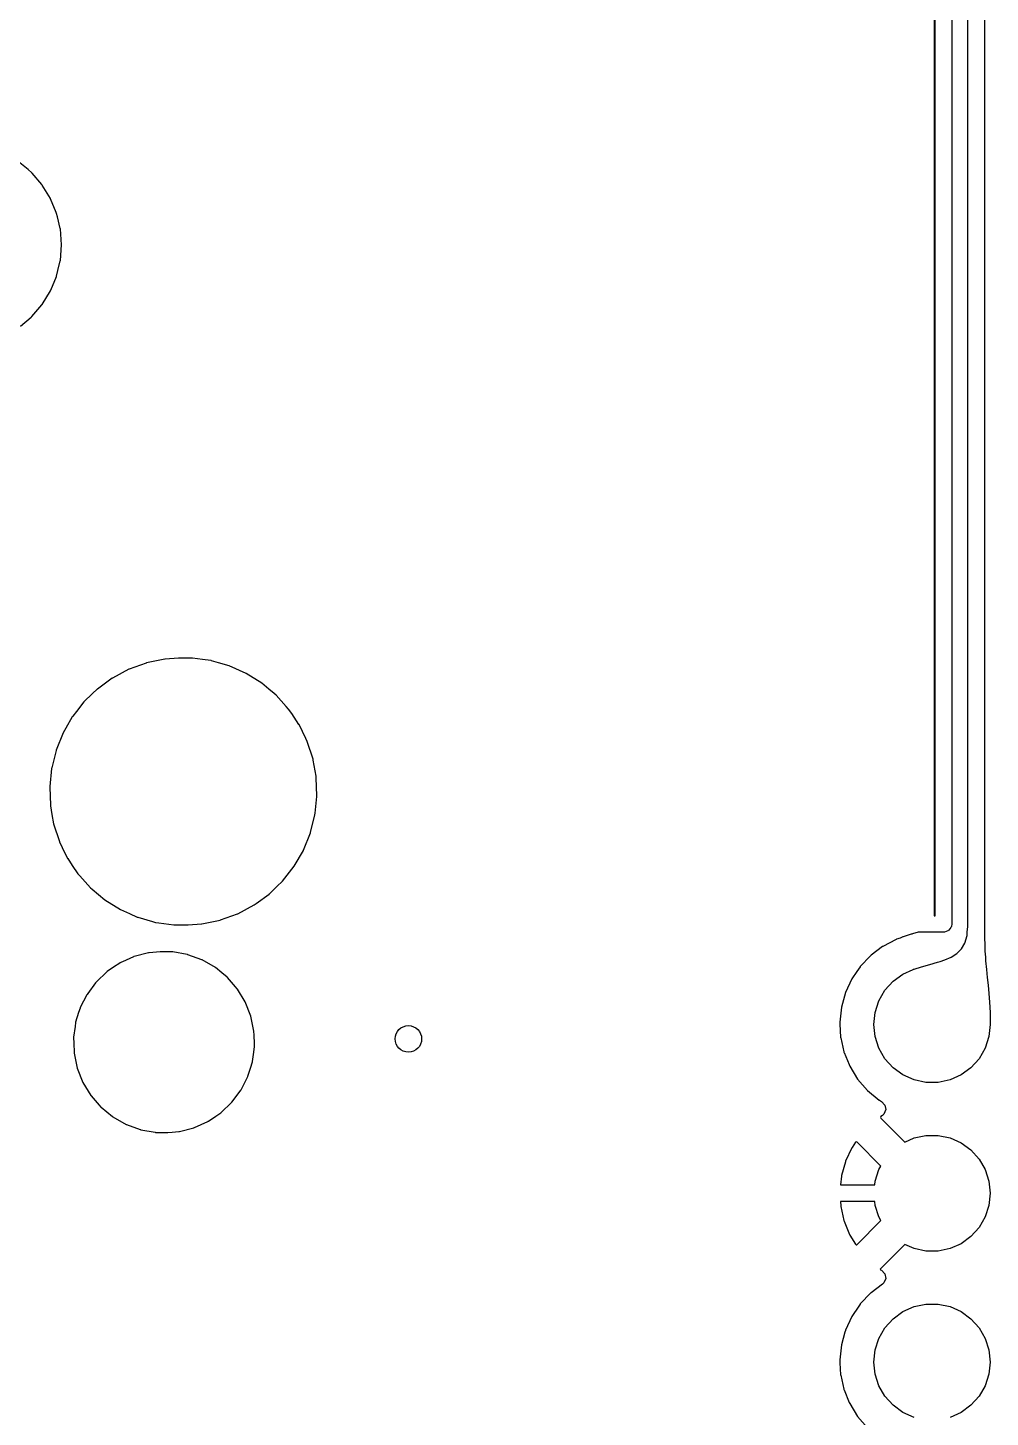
# Model space of a CAD drawing. Extents: x 1.4 to 9.87, y -6.25 to -1.8.
# Drawn here: x 4.801 to 5.372, y -4.767 to -3.944 of the extents above; entities that cross this region are included whole.
import ezdxf

# ---------------------------------------------------------------- set-up
doc = ezdxf.new("R2010")
doc.units = 0
doc.header["$MEASUREMENT"] = 0
doc.layers.add('BLACK', color=7, linetype='CONTINUOUS')

msp = doc.modelspace()

# ---------------------------------------------------------------- linework, layer by layer
at = {"layer": 'BLACK', "linetype": 'CONTINUOUS'}
for p, q in [((5.33884, -4.46977), (5.33884, -3.52924)), ((5.34868, -3.52974), (5.34868, -4.47469)), ((5.35821, -4.47627), (5.35821, -3.53144)), ((5.33819, -3.53398), (5.33819, -4.46977)), ((5.36805, -3.53196), (5.36805, -4.47636)), ((4.80102, -4.02771), (4.79624, -4.02362)), ((4.80327, -4.02963), (4.80102, -4.02771)), ((4.8034, -4.02978), (4.80327, -4.02963)), ((4.8092, -4.03657), (4.8034, -4.02978)), ((4.80941, -4.03681), (4.8092, -4.03657)), ((4.81434, -4.04487), (4.80941, -4.03681)), ((4.81442, -4.04505), (4.81434, -4.04487)), ((4.81776, -4.05312), (4.81442, -4.04505)), ((4.81442, -4.04505), (4.81442, -4.04505)), ((4.81796, -4.0536), (4.81776, -4.05312)), ((4.81844, -4.05561), (4.81796, -4.0536)), ((4.82012, -4.06259), (4.81844, -4.05561)), ((4.82017, -4.06278), (4.82012, -4.06259)), ((4.82012, -4.06259), (4.82012, -4.06259)), ((4.82091, -4.0722), (4.82017, -4.06278)), ((4.82017, -4.08162), (4.82091, -4.0722)), ((4.81877, -4.08745), (4.82012, -4.08181)), ((4.82012, -4.08181), (4.82017, -4.08162)), ((4.82012, -4.08181), (4.82012, -4.08181)), ((4.81453, -4.09908), (4.81788, -4.09099)), ((4.81788, -4.09099), (4.81789, -4.09099)), ((4.81789, -4.09099), (4.81796, -4.09081)), ((4.81796, -4.09081), (4.81877, -4.08745)), ((4.80941, -4.10759), (4.81434, -4.09953)), ((4.81434, -4.09953), (4.81453, -4.09908)), ((4.80568, -4.11196), (4.80928, -4.10774)), ((4.80928, -4.10774), (4.80941, -4.10759)), ((4.80928, -4.10774), (4.80928, -4.10774)), ((4.79654, -4.12053), (4.80294, -4.11505)), ((4.80294, -4.11505), (4.80327, -4.11477)), ((4.80327, -4.11477), (4.80568, -4.11196)), ((4.87107, -4.32004), (4.86101, -4.3237)), ((4.87124, -4.31998), (4.87107, -4.32004)), ((4.87107, -4.32004), (4.87107, -4.32004)), ((4.88205, -4.31768), (4.87124, -4.31998)), ((4.88223, -4.31767), (4.88205, -4.31768)), ((4.89024, -4.31711), (4.88223, -4.31767)), ((4.88223, -4.31767), (4.88223, -4.31767)), ((4.89032, -4.3171), (4.89024, -4.31711)), ((4.89024, -4.31711), (4.89024, -4.31711)), ((4.89862, -4.3171), (4.89032, -4.3171)), ((4.90444, -4.31792), (4.89862, -4.3171)), ((4.9094, -4.31862), (4.90444, -4.31792)), ((4.90957, -4.31864), (4.9094, -4.31862)), ((4.9094, -4.31862), (4.9094, -4.31862)), ((4.90973, -4.31869), (4.90957, -4.31864)), ((4.91397, -4.3199), (4.90973, -4.31869)), ((4.90973, -4.31869), (4.90973, -4.31869)), ((4.9202, -4.32169), (4.91397, -4.3199)), ((4.9303, -4.32619), (4.9202, -4.32169)), ((4.85094, -4.32905), (4.84297, -4.33485)), ((4.85108, -4.32895), (4.85094, -4.32905)), ((4.85094, -4.32905), (4.85094, -4.32905)), ((4.86085, -4.32376), (4.85108, -4.32895)), ((4.86101, -4.3237), (4.86085, -4.32376)), ((4.86101, -4.3237), (4.86101, -4.3237)), ((4.93968, -4.33205), (4.9303, -4.32619)), ((4.83933, -4.33816), (4.83418, -4.34313)), ((4.84201, -4.33557), (4.83933, -4.33816)), ((4.84213, -4.33545), (4.84201, -4.33557)), ((4.84201, -4.33557), (4.84201, -4.33557)), ((4.84297, -4.33485), (4.84213, -4.33545)), ((4.94374, -4.33545), (4.93968, -4.33205)), ((4.94695, -4.33814), (4.94374, -4.33545)), ((4.94815, -4.33915), (4.94695, -4.33814)), ((4.83418, -4.34313), (4.82977, -4.34878)), ((4.95114, -4.34247), (4.94815, -4.33915)), ((4.95413, -4.3458), (4.95114, -4.34247)), ((4.95555, -4.34737), (4.95413, -4.3458)), ((4.82728, -4.352), (4.82343, -4.35867)), ((4.82737, -4.35185), (4.82728, -4.352)), ((4.82728, -4.352), (4.82728, -4.352)), ((4.82764, -4.3515), (4.82737, -4.35185)), ((4.82977, -4.34878), (4.82764, -4.3515)), ((4.95734, -4.35003), (4.95555, -4.34737)), ((4.96164, -4.3564), (4.95734, -4.35003)), ((4.82184, -4.36143), (4.8177, -4.37168)), ((4.82343, -4.35867), (4.82184, -4.36143)), ((4.96173, -4.35654), (4.96164, -4.3564)), ((4.96164, -4.3564), (4.96164, -4.3564)), ((4.96371, -4.36059), (4.96173, -4.35654)), ((4.96577, -4.36481), (4.96371, -4.36059)), ((4.8177, -4.37168), (4.81766, -4.37185)), ((4.96658, -4.36648), (4.96577, -4.36481)), ((4.97, -4.377), (4.96658, -4.36648)), ((4.81766, -4.37185), (4.81507, -4.38224)), ((4.81766, -4.37185), (4.81766, -4.37185)), ((4.97012, -4.37767), (4.97, -4.377)), ((4.97178, -4.3871), (4.97012, -4.37767)), ((4.815, -4.38258), (4.81389, -4.39324)), ((4.81502, -4.38241), (4.815, -4.38258)), ((4.815, -4.38258), (4.815, -4.38258)), ((4.81507, -4.38224), (4.81502, -4.38241)), ((4.97192, -4.38789), (4.97178, -4.3871)), ((4.97193, -4.38806), (4.97192, -4.38789)), ((4.9723, -4.39873), (4.97193, -4.38806)), ((4.97193, -4.38806), (4.97193, -4.38806)), ((4.81389, -4.39324), (4.81387, -4.39341)), ((4.81387, -4.39341), (4.81387, -4.39358)), ((4.81387, -4.39358), (4.81425, -4.40425)), ((4.81387, -4.39358), (4.81387, -4.39358)), ((4.81425, -4.40425), (4.81425, -4.40446)), ((4.81425, -4.40446), (4.81428, -4.40463)), ((4.97124, -4.40908), (4.97229, -4.39911)), ((4.97229, -4.39911), (4.97231, -4.39894)), ((4.97229, -4.39911), (4.97229, -4.39911)), ((4.97231, -4.39894), (4.9723, -4.39873)), ((4.81428, -4.40463), (4.81428, -4.40463)), ((4.81428, -4.40463), (4.81519, -4.40979)), ((4.81519, -4.40979), (4.81617, -4.41535)), ((4.96859, -4.42021), (4.97111, -4.41011)), ((4.97111, -4.41011), (4.97115, -4.40994)), ((4.97111, -4.41011), (4.97111, -4.41011)), ((4.97115, -4.40994), (4.97124, -4.40908)), ((4.81617, -4.41535), (4.81959, -4.42587)), ((4.96433, -4.43092), (4.96847, -4.42067)), ((4.96847, -4.42067), (4.96859, -4.42021)), ((4.81959, -4.42587), (4.81967, -4.42603)), ((4.81967, -4.42603), (4.81967, -4.42603)), ((4.81967, -4.42603), (4.8213, -4.42937)), ((4.8213, -4.42937), (4.82444, -4.43581)), ((4.82444, -4.43581), (4.82454, -4.43595)), ((4.82454, -4.43595), (4.82454, -4.43595)), ((4.82454, -4.43595), (4.82723, -4.43995)), ((4.95889, -4.44035), (4.96425, -4.43107)), ((4.96425, -4.43107), (4.96433, -4.43092)), ((4.82723, -4.43995), (4.83062, -4.44498)), ((4.83062, -4.44498), (4.83074, -4.44511)), ((4.83074, -4.44511), (4.83074, -4.44511)), ((4.83074, -4.44511), (4.83173, -4.4462)), ((4.95199, -4.44922), (4.9588, -4.4405)), ((4.9588, -4.4405), (4.95889, -4.44035)), ((4.95889, -4.44035), (4.95889, -4.44035)), ((4.83173, -4.4462), (4.83802, -4.4532)), ((4.83802, -4.4532), (4.83815, -4.45331)), ((4.83815, -4.45331), (4.83815, -4.45331)), ((4.83815, -4.45331), (4.83901, -4.45402)), ((4.83901, -4.45402), (4.84649, -4.4603)), ((4.94421, -4.45673), (4.94858, -4.45251)), ((4.94858, -4.45251), (4.95199, -4.44922)), ((4.84649, -4.4603), (4.85587, -4.46616)), ((4.9362, -4.46259), (4.9439, -4.457)), ((4.9439, -4.457), (4.94404, -4.4569)), ((4.9439, -4.457), (4.9439, -4.457)), ((4.94404, -4.4569), (4.94421, -4.45673)), ((4.85587, -4.46616), (4.86114, -4.46851)), ((4.86114, -4.46851), (4.86578, -4.47058)), ((4.9151, -4.47231), (4.92516, -4.46865)), ((4.92516, -4.46865), (4.92533, -4.46859)), ((4.92516, -4.46865), (4.92516, -4.46865)), ((4.92533, -4.46859), (4.93509, -4.4634)), ((4.93509, -4.4634), (4.9362, -4.46259)), ((5.33819, -4.46977), (5.33884, -4.46977)), ((4.86578, -4.47058), (4.86598, -4.47066)), ((4.86598, -4.47066), (4.86614, -4.47071)), ((4.86614, -4.47071), (4.86614, -4.47071)), ((4.86614, -4.47071), (4.87482, -4.4732)), ((4.87482, -4.4732), (4.87661, -4.47371)), ((4.87661, -4.47371), (4.87678, -4.47374)), ((4.87678, -4.47374), (4.87678, -4.47374)), ((4.87678, -4.47374), (4.87866, -4.474)), ((4.87866, -4.474), (4.88756, -4.47525)), ((4.88756, -4.47525), (4.89585, -4.47525)), ((4.89585, -4.47525), (4.89593, -4.47524)), ((4.89593, -4.47524), (4.90395, -4.47468)), ((4.89593, -4.47524), (4.89593, -4.47524)), ((4.90395, -4.47468), (4.90412, -4.47467)), ((4.90395, -4.47468), (4.90395, -4.47468)), ((4.90412, -4.47467), (4.91494, -4.47237)), ((4.91494, -4.47237), (4.9151, -4.47231)), ((4.9151, -4.47231), (4.9151, -4.47231)), ((5.34665, -4.47856), (5.34642, -4.47883)), ((5.34698, -4.47842), (5.34665, -4.47856)), ((5.34755, -4.47753), (5.34698, -4.47842)), ((5.34824, -4.47674), (5.34755, -4.47753)), ((5.34829, -4.47639), (5.34824, -4.47674)), ((5.34848, -4.47609), (5.34829, -4.47639)), ((5.34868, -4.47469), (5.34848, -4.47609)), ((5.35793, -4.47942), (5.35818, -4.47634)), ((5.35818, -4.47634), (5.35821, -4.47627)), ((5.36805, -4.47636), (5.36806, -4.47637)), ((5.36806, -4.47637), (5.36815, -4.48395)), ((5.31582, -4.48381), (5.30786, -4.48795)), ((5.31601, -4.48375), (5.31582, -4.48381)), ((5.31806, -4.48308), (5.31601, -4.48375)), ((5.31601, -4.48375), (5.31601, -4.48375)), ((5.31855, -4.48289), (5.31806, -4.48308)), ((5.31977, -4.48234), (5.31855, -4.48289)), ((5.3199, -4.48228), (5.31977, -4.48234)), ((5.31977, -4.48234), (5.31977, -4.48234)), ((5.32469, -4.48076), (5.3199, -4.48228)), ((5.3247, -4.48076), (5.32469, -4.48076)), ((5.32502, -4.48066), (5.3247, -4.48076)), ((5.3247, -4.48076), (5.3247, -4.48076)), ((5.32503, -4.48066), (5.32502, -4.48066)), ((5.32504, -4.48065), (5.32503, -4.48066)), ((5.32537, -4.48056), (5.32504, -4.48065)), ((5.32876, -4.47961), (5.32537, -4.48056)), ((5.34376, -4.47961), (5.32876, -4.47961)), ((5.3441, -4.47951), (5.34376, -4.47961)), ((5.34446, -4.47956), (5.3441, -4.47951)), ((5.34541, -4.47913), (5.34446, -4.47956)), ((5.34642, -4.47883), (5.34541, -4.47913)), ((5.35446, -4.48948), (5.35649, -4.48598)), ((5.35649, -4.48598), (5.35777, -4.48151)), ((5.35777, -4.48151), (5.35793, -4.47942)), ((5.36815, -4.48395), (5.36815, -4.48395)), ((5.36815, -4.48395), (5.36815, -4.48395)), ((5.36815, -4.48395), (5.36815, -4.48395)), ((5.36815, -4.48395), (5.36823, -4.486)), ((5.36823, -4.486), (5.36841, -4.49072)), ((4.86361, -4.4941), (4.85709, -4.49704)), ((4.8638, -4.49402), (4.86361, -4.4941)), ((4.86361, -4.4941), (4.86361, -4.4941)), ((4.86401, -4.49396), (4.8638, -4.49402)), ((4.87239, -4.49179), (4.86401, -4.49396)), ((4.86401, -4.49396), (4.86401, -4.49396)), ((4.8726, -4.49173), (4.87239, -4.49179)), ((4.87239, -4.49179), (4.87239, -4.49179)), ((4.8728, -4.49172), (4.8726, -4.49173)), ((4.87715, -4.49135), (4.8728, -4.49172)), ((4.8728, -4.49172), (4.8728, -4.49172)), ((4.87937, -4.49116), (4.87715, -4.49135)), ((4.88575, -4.49116), (4.87937, -4.49116)), ((4.88581, -4.49116), (4.88575, -4.49116)), ((4.886, -4.49117), (4.88581, -4.49116)), ((4.88581, -4.49116), (4.88581, -4.49116)), ((4.8867, -4.4912), (4.886, -4.49117)), ((4.88686, -4.49123), (4.8867, -4.4912)), ((4.89543, -4.49278), (4.88686, -4.49123)), ((4.88686, -4.49123), (4.88686, -4.49123)), ((4.89564, -4.49282), (4.89543, -4.49278)), ((4.89543, -4.49278), (4.89543, -4.49278)), ((4.89584, -4.49289), (4.89564, -4.49282)), ((4.90398, -4.49585), (4.89584, -4.49289)), ((4.89584, -4.49289), (4.89584, -4.49289)), ((5.29979, -4.49427), (5.29518, -4.4991)), ((5.30069, -4.49333), (5.29979, -4.49427)), ((5.30086, -4.49321), (5.30069, -4.49333)), ((5.3077, -4.48807), (5.30086, -4.49321)), ((5.30786, -4.48795), (5.3077, -4.48807)), ((5.3077, -4.48807), (5.3077, -4.48807)), ((5.34461, -4.49597), (5.34844, -4.49431)), ((5.34844, -4.49431), (5.34845, -4.4943)), ((5.34845, -4.4943), (5.35173, -4.49221)), ((5.34845, -4.4943), (5.34845, -4.4943)), ((5.35173, -4.49221), (5.35175, -4.4922)), ((5.35173, -4.49221), (5.35173, -4.49221)), ((5.35175, -4.4922), (5.35446, -4.48948)), ((5.36841, -4.49072), (5.36841, -4.49072)), ((5.36841, -4.49072), (5.36841, -4.49072)), ((5.36841, -4.49072), (5.36865, -4.4943)), ((5.36865, -4.4943), (5.3688, -4.49652)), ((4.84799, -4.50282), (4.84142, -4.50909)), ((4.85172, -4.50031), (4.84799, -4.50282)), ((4.85535, -4.49786), (4.85172, -4.50031)), ((4.85552, -4.49775), (4.85535, -4.49786)), ((4.85535, -4.49786), (4.85535, -4.49786)), ((4.85709, -4.49704), (4.85552, -4.49775)), ((4.90418, -4.49592), (4.90398, -4.49585)), ((4.90398, -4.49585), (4.90398, -4.49585)), ((4.91207, -4.50041), (4.90418, -4.49592)), ((4.91223, -4.50055), (4.91207, -4.50041)), ((4.91595, -4.50359), (4.91223, -4.50055)), ((4.91223, -4.50055), (4.91223, -4.50055)), ((5.2924, -4.50289), (5.28945, -4.50722)), ((5.29439, -4.49998), (5.2924, -4.50289)), ((5.2945, -4.49981), (5.29439, -4.49998)), ((5.29439, -4.49998), (5.29439, -4.49998)), ((5.29518, -4.4991), (5.2945, -4.49981)), ((5.31977, -4.50436), (5.32583, -4.50167)), ((5.32583, -4.50166), (5.32601, -4.50155)), ((5.32583, -4.50167), (5.32583, -4.50166)), ((5.32601, -4.50155), (5.32626, -4.50147)), ((5.32626, -4.50147), (5.32635, -4.50143)), ((5.32635, -4.50143), (5.32648, -4.50141)), ((5.32648, -4.50141), (5.3308, -4.50003)), ((5.3308, -4.50003), (5.33082, -4.50003)), ((5.33082, -4.50003), (5.33572, -4.49866)), ((5.33572, -4.49866), (5.34035, -4.49736)), ((5.34035, -4.49736), (5.34187, -4.49686)), ((5.34035, -4.49736), (5.34035, -4.49736)), ((5.34035, -4.49736), (5.34035, -4.49736)), ((5.34187, -4.49686), (5.34461, -4.49597)), ((5.3688, -4.49652), (5.3688, -4.49652)), ((5.3688, -4.49652), (5.36927, -4.50163)), ((5.36927, -4.50163), (5.36978, -4.50636)), ((4.84101, -4.50963), (4.83638, -4.51586)), ((4.84142, -4.50909), (4.84101, -4.50963)), ((4.91909, -4.50617), (4.91595, -4.50359)), ((4.91923, -4.50633), (4.91909, -4.50617)), ((4.9241, -4.51194), (4.91923, -4.50633)), ((4.91923, -4.50633), (4.91923, -4.50633)), ((5.28945, -4.50722), (5.28567, -4.51535)), ((5.3091, -4.51396), (5.31393, -4.5086)), ((5.31393, -4.5086), (5.31977, -4.50436)), ((5.36978, -4.50636), (5.3703, -4.51098)), ((5.3703, -4.51098), (5.3703, -4.51098)), ((5.3703, -4.51098), (5.37077, -4.51578)), ((4.83587, -4.51662), (4.83202, -4.5242)), ((4.836, -4.51638), (4.83587, -4.51662)), ((4.83638, -4.51586), (4.836, -4.51638)), ((4.92505, -4.51303), (4.9241, -4.51194)), ((4.92515, -4.51321), (4.92505, -4.51303)), ((4.92519, -4.51327), (4.92515, -4.51321)), ((4.92515, -4.51321), (4.92515, -4.51321)), ((4.92976, -4.5208), (4.92519, -4.51327)), ((5.28567, -4.51535), (5.28328, -4.52399)), ((5.3055, -4.52021), (5.3091, -4.51396)), ((5.37077, -4.51578), (5.37077, -4.51579)), ((5.37077, -4.51579), (5.37115, -4.52106)), ((4.83103, -4.5272), (4.82925, -4.53294)), ((4.83188, -4.52447), (4.83103, -4.5272)), ((4.83202, -4.5242), (4.83188, -4.52447)), ((4.93309, -4.52924), (4.92976, -4.5208)), ((5.28328, -4.52399), (5.28232, -4.53291)), ((5.30252, -4.53424), (5.30327, -4.52707)), ((5.30327, -4.52707), (5.3055, -4.52021)), ((5.37115, -4.52106), (5.37116, -4.52108)), ((5.37116, -4.52108), (5.37142, -4.52712)), ((5.37142, -4.52712), (5.37142, -4.52713)), ((5.37142, -4.52713), (5.37151, -4.53388)), ((4.82887, -4.53549), (4.82806, -4.54165)), ((4.82919, -4.53315), (4.82887, -4.53549)), ((4.82925, -4.53294), (4.82919, -4.53315)), ((4.82925, -4.53294), (4.82925, -4.53294)), ((4.93496, -4.53813), (4.93309, -4.52924)), ((5.28232, -4.53291), (5.28234, -4.53311)), ((5.28234, -4.53311), (5.28234, -4.53311)), ((5.28234, -4.53311), (5.28238, -4.53381)), ((5.28238, -4.53381), (5.28284, -4.54186)), ((5.30327, -4.54142), (5.30252, -4.53424)), ((5.37152, -4.53424), (5.37076, -4.54142)), ((5.37151, -4.53388), (5.37148, -4.53395)), ((5.37148, -4.53395), (5.37152, -4.53424)), ((4.82806, -4.54165), (4.82799, -4.54215)), ((4.82799, -4.54215), (4.828, -4.54236)), ((4.828, -4.54236), (4.8281, -4.54489)), ((4.828, -4.54236), (4.828, -4.54236)), ((4.93505, -4.54057), (4.93496, -4.53813)), ((4.93523, -4.54548), (4.93505, -4.54057)), ((5.28284, -4.54186), (5.28289, -4.54205)), ((5.28289, -4.54205), (5.28289, -4.54205)), ((5.28289, -4.54205), (5.28477, -4.5504)), ((5.3055, -4.54827), (5.30327, -4.54142)), ((5.37076, -4.54142), (5.36853, -4.54827)), ((4.8281, -4.54489), (4.82833, -4.55123)), ((4.82833, -4.55123), (4.8302, -4.56011)), ((4.93411, -4.55621), (4.93466, -4.55207)), ((4.93466, -4.55207), (4.93527, -4.54742)), ((4.9353, -4.54721), (4.93523, -4.54548)), ((4.93527, -4.54742), (4.9353, -4.54721)), ((4.93527, -4.54742), (4.93527, -4.54742)), ((5.28477, -4.5504), (5.28481, -4.5506)), ((5.28481, -4.5506), (5.28489, -4.55079)), ((5.28489, -4.55079), (5.28489, -4.55079)), ((5.28489, -4.55079), (5.28782, -4.55801)), ((5.3091, -4.55452), (5.3055, -4.54827)), ((5.36853, -4.54827), (5.36493, -4.55452)), ((4.8302, -4.56011), (4.83353, -4.56856)), ((4.93141, -4.56489), (4.93289, -4.56011)), ((4.93289, -4.56011), (4.93404, -4.55641)), ((4.93404, -4.55641), (4.93411, -4.55621)), ((4.93404, -4.55641), (4.93404, -4.55641)), ((5.28782, -4.55801), (5.28818, -4.55891)), ((5.28818, -4.55891), (5.29287, -4.56655)), ((5.31393, -4.55988), (5.3091, -4.55452)), ((5.31977, -4.56412), (5.31393, -4.55988)), ((5.3601, -4.55988), (5.35427, -4.56412)), ((5.36493, -4.55452), (5.3601, -4.55988)), ((4.83353, -4.56856), (4.83825, -4.57633)), ((4.92893, -4.56976), (4.93132, -4.56508)), ((4.93132, -4.56508), (4.93141, -4.56489)), ((4.93132, -4.56508), (4.93132, -4.56508)), ((5.29287, -4.56655), (5.29874, -4.57333)), ((5.32635, -4.56705), (5.31977, -4.56412)), ((5.33341, -4.56855), (5.32635, -4.56705)), ((5.34062, -4.56855), (5.33341, -4.56855)), ((5.34768, -4.56705), (5.34062, -4.56855)), ((5.35427, -4.56412), (5.34768, -4.56705)), ((4.83825, -4.57633), (4.83838, -4.57649)), ((4.83838, -4.57649), (4.84313, -4.58196)), ((4.92187, -4.58027), (4.92494, -4.57615)), ((4.92494, -4.57615), (4.92717, -4.57315)), ((4.92717, -4.57315), (4.9273, -4.57298)), ((4.92717, -4.57315), (4.92717, -4.57315)), ((4.9273, -4.57298), (4.92893, -4.56976)), ((5.29874, -4.57333), (5.30564, -4.57906)), ((4.84313, -4.58196), (4.8442, -4.58319)), ((4.8442, -4.58319), (4.84436, -4.58332)), ((4.84436, -4.58332), (4.85106, -4.58881)), ((4.9153, -4.58654), (4.92187, -4.58027)), ((5.30564, -4.57906), (5.30581, -4.57916)), ((5.30581, -4.57916), (5.30581, -4.57916)), ((5.30581, -4.57916), (5.30712, -4.57992)), ((5.30712, -4.57992), (5.30904, -4.58196)), ((5.30956, -4.5847), (5.3085, -4.58729)), ((5.30904, -4.58196), (5.30956, -4.5847)), ((4.85106, -4.58881), (4.85106, -4.58881)), ((4.85106, -4.58881), (4.85122, -4.58895)), ((4.85122, -4.58895), (4.85912, -4.59344)), ((4.85912, -4.59344), (4.85931, -4.59351)), ((4.85931, -4.59351), (4.85931, -4.59351)), ((4.85931, -4.59351), (4.86746, -4.59647)), ((4.89968, -4.59526), (4.90758, -4.5917)), ((4.90758, -4.5917), (4.90777, -4.59161)), ((4.90777, -4.59161), (4.90794, -4.5915)), ((4.90794, -4.5915), (4.9123, -4.58856)), ((4.90794, -4.5915), (4.90794, -4.5915)), ((4.9123, -4.58856), (4.9153, -4.58654)), ((5.30674, -4.58882), (5.3064, -4.58927)), ((5.3064, -4.58927), (5.30667, -4.58975)), ((5.30667, -4.58975), (5.32081, -4.6039)), ((5.3076, -4.58817), (5.30674, -4.58882)), ((5.3085, -4.58729), (5.3076, -4.58817)), ((4.86746, -4.59647), (4.86746, -4.59647)), ((4.86746, -4.59647), (4.86765, -4.59654)), ((4.86765, -4.59654), (4.86786, -4.59658)), ((4.86786, -4.59658), (4.86786, -4.59658)), ((4.86786, -4.59658), (4.87643, -4.59813)), ((4.87643, -4.59813), (4.87643, -4.59813)), ((4.87643, -4.59813), (4.87659, -4.59815)), ((4.87659, -4.59815), (4.87729, -4.59819)), ((4.87729, -4.59819), (4.87748, -4.5982)), ((4.87748, -4.5982), (4.87748, -4.5982)), ((4.87748, -4.5982), (4.87754, -4.5982)), ((4.87754, -4.5982), (4.88393, -4.5982)), ((4.88393, -4.5982), (4.88656, -4.59798)), ((4.88656, -4.59798), (4.89049, -4.59764)), ((4.89049, -4.59764), (4.8907, -4.59762)), ((4.89049, -4.59764), (4.89049, -4.59764)), ((4.8907, -4.59762), (4.8909, -4.59757)), ((4.8909, -4.59757), (4.89928, -4.5954)), ((4.8909, -4.59757), (4.8909, -4.59757)), ((4.89928, -4.5954), (4.89949, -4.59534)), ((4.89928, -4.5954), (4.89928, -4.5954)), ((4.89949, -4.59534), (4.89968, -4.59526)), ((4.89968, -4.59526), (4.89968, -4.59526)), ((5.32081, -4.6039), (5.32635, -4.60143)), ((5.32635, -4.60143), (5.33341, -4.59993)), ((5.33341, -4.59993), (5.34062, -4.59993)), ((5.34062, -4.59993), (5.34768, -4.60143)), ((5.34768, -4.60143), (5.35427, -4.60436)), ((5.28938, -4.60741), (5.28578, -4.61517)), ((5.28958, -4.60706), (5.28938, -4.60741)), ((5.29163, -4.60406), (5.28958, -4.60706)), ((5.29211, -4.60368), (5.29163, -4.60406)), ((5.29256, -4.60393), (5.29211, -4.60368)), ((5.30672, -4.61809), (5.29256, -4.60393)), ((5.35427, -4.60436), (5.3601, -4.6086)), ((5.3601, -4.6086), (5.36493, -4.61396)), ((5.28564, -4.61556), (5.28335, -4.6238)), ((5.28578, -4.61517), (5.28564, -4.61556)), ((5.3055, -4.62021), (5.30672, -4.61809)), ((5.36493, -4.61396), (5.36853, -4.62021)), ((5.28328, -4.6242), (5.28273, -4.62932)), ((5.28335, -4.6238), (5.28328, -4.6242)), ((5.30327, -4.62707), (5.3055, -4.62021)), ((5.36853, -4.62021), (5.37076, -4.62707)), ((5.28273, -4.62932), (5.30303, -4.62932)), ((5.30303, -4.62932), (5.30327, -4.62707)), ((5.37076, -4.62707), (5.37152, -4.63424)), ((5.37152, -4.63424), (5.37076, -4.64142)), ((5.28271, -4.63916), (5.28285, -4.64165)), ((5.30303, -4.63916), (5.28271, -4.63916)), ((5.28285, -4.64165), (5.28291, -4.64205)), ((5.28291, -4.64205), (5.28479, -4.6504)), ((5.30327, -4.64142), (5.30303, -4.63916)), ((5.3055, -4.64827), (5.30327, -4.64142)), ((5.37076, -4.64142), (5.36853, -4.64827)), ((5.28479, -4.6504), (5.28491, -4.65078)), ((5.28491, -4.65078), (5.28813, -4.65871)), ((5.29239, -4.66472), (5.30672, -4.65039)), ((5.30672, -4.65039), (5.3055, -4.64827)), ((5.36853, -4.64827), (5.36493, -4.65452)), ((5.28813, -4.65871), (5.28831, -4.65907)), ((5.28831, -4.65907), (5.29163, -4.6645)), ((5.36493, -4.65452), (5.3601, -4.65988)), ((5.29163, -4.6645), (5.29205, -4.66487)), ((5.29205, -4.66487), (5.29239, -4.66472)), ((5.32081, -4.66459), (5.3066, -4.6788)), ((5.32635, -4.66705), (5.32081, -4.66459)), ((5.33341, -4.66855), (5.32635, -4.66705)), ((5.34768, -4.66705), (5.34062, -4.66855)), ((5.35427, -4.66412), (5.34768, -4.66705)), ((5.3601, -4.65988), (5.35427, -4.66412)), ((5.34062, -4.66855), (5.33341, -4.66855)), ((5.3066, -4.6788), (5.30634, -4.67928)), ((5.30634, -4.67928), (5.30654, -4.67956)), ((5.30654, -4.67956), (5.30712, -4.6799)), ((5.30712, -4.6799), (5.30904, -4.68193)), ((5.30904, -4.68193), (5.30955, -4.68468)), ((5.3076, -4.68815), (5.30089, -4.69319)), ((5.3085, -4.68727), (5.3076, -4.68815)), ((5.30955, -4.68468), (5.3085, -4.68727)), ((5.29439, -4.69998), (5.29362, -4.7011)), ((5.2945, -4.69981), (5.29439, -4.69998)), ((5.29439, -4.69998), (5.29439, -4.69998)), ((5.29466, -4.69965), (5.2945, -4.69981)), ((5.30055, -4.69348), (5.29466, -4.69965)), ((5.30069, -4.69333), (5.30055, -4.69348)), ((5.30089, -4.69319), (5.30069, -4.69333)), ((5.32635, -4.70143), (5.33341, -4.69993)), ((5.33341, -4.69993), (5.34062, -4.69993)), ((5.34062, -4.69993), (5.34768, -4.70143)), ((5.28945, -4.70722), (5.28567, -4.71535)), ((5.29362, -4.7011), (5.28945, -4.70722)), ((5.3091, -4.71396), (5.31393, -4.7086)), ((5.31393, -4.7086), (5.31977, -4.70436)), ((5.31977, -4.70436), (5.32635, -4.70143)), ((5.34768, -4.70143), (5.35427, -4.70436)), ((5.35427, -4.70436), (5.3601, -4.7086)), ((5.3601, -4.7086), (5.36493, -4.71396)), ((5.28536, -4.7165), (5.28328, -4.72399)), ((5.28562, -4.71555), (5.28536, -4.7165)), ((5.28567, -4.71535), (5.28562, -4.71555)), ((5.28562, -4.71555), (5.28562, -4.71555)), ((5.3055, -4.72021), (5.3091, -4.71396)), ((5.36493, -4.71396), (5.36853, -4.72021)), ((5.28328, -4.72399), (5.28232, -4.73291)), ((5.30327, -4.72707), (5.3055, -4.72021)), ((5.36853, -4.72021), (5.37076, -4.72707)), ((5.28232, -4.73291), (5.28234, -4.73311)), ((5.28234, -4.73311), (5.28234, -4.73311)), ((5.28234, -4.73311), (5.28242, -4.73462)), ((5.30252, -4.73424), (5.30327, -4.72707)), ((5.37076, -4.72707), (5.37152, -4.73424)), ((5.28242, -4.73462), (5.28284, -4.74186)), ((5.28284, -4.74186), (5.28289, -4.74205)), ((5.28289, -4.74205), (5.28289, -4.74205)), ((5.28289, -4.74205), (5.28477, -4.7504)), ((5.30327, -4.74142), (5.30252, -4.73424)), ((5.3055, -4.74827), (5.30327, -4.74142)), ((5.37076, -4.74142), (5.36853, -4.74827)), ((5.37152, -4.73424), (5.37076, -4.74142)), ((5.28477, -4.7504), (5.28481, -4.7506)), ((5.3091, -4.75452), (5.3055, -4.74827)), ((5.36853, -4.74827), (5.36493, -4.75452)), ((5.28481, -4.7506), (5.28489, -4.75079)), ((5.28489, -4.75079), (5.28489, -4.75079)), ((5.28489, -4.75079), (5.28794, -4.7583)), ((5.28794, -4.7583), (5.28818, -4.75891)), ((5.31393, -4.75988), (5.3091, -4.75452)), ((5.36493, -4.75452), (5.3601, -4.75988)), ((5.28818, -4.75891), (5.29287, -4.76655)), ((5.29287, -4.76655), (5.29874, -4.77333)), ((5.31977, -4.76412), (5.31393, -4.75988)), ((5.32635, -4.76705), (5.31977, -4.76412)), ((5.35427, -4.76412), (5.34768, -4.76705)), ((5.3601, -4.75988), (5.35427, -4.76412))]:
    msp.add_line(p, q, dxfattribs=at)
at = {"layer": 'BLACK'}
msp.add_circle((5.02651, -4.54279), 0.00787, dxfattribs=at)

doc.saveas('drawing.dxf')
